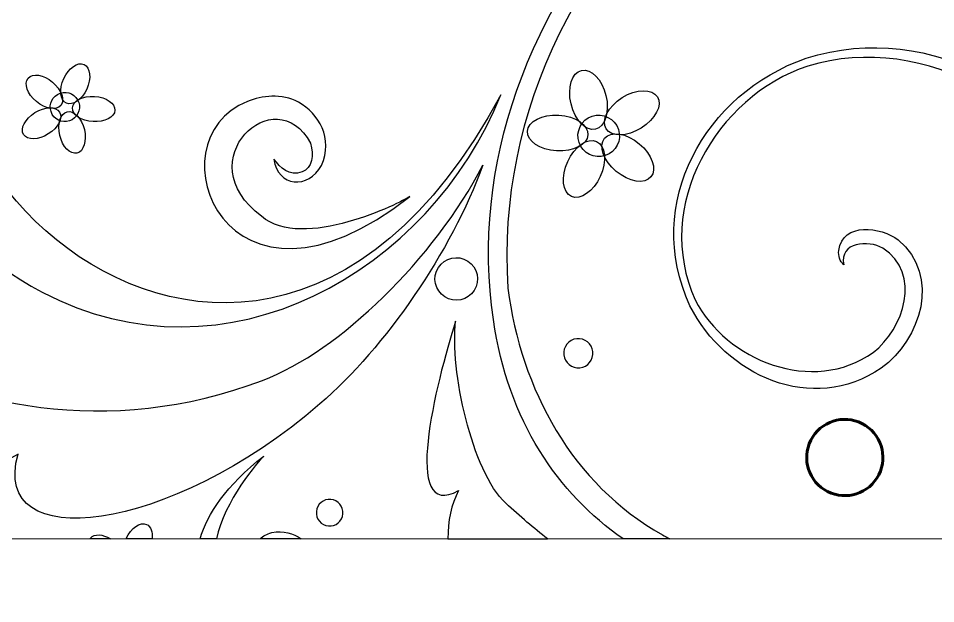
# Model space of a CAD drawing. Header units: millimetres. Extents: x -96 to 58, y -5 to 152.
# Drawn here: x -19.42 to 9.32, y -4.93 to 13.41 of the extents above; entities that cross this region are included whole.
import ezdxf

# ---------------------------------------------------------------- set-up
doc = ezdxf.new("R2010")
doc.units = ezdxf.units.MM
doc.header["$MEASUREMENT"] = 0
doc.layers.add('Capa 1', color=7, linetype='Continuous')

msp = doc.modelspace()

# ---------------------------------------------------------------- linework, layer by layer
at = {"layer": 'Capa 1', "color": 250, "lineweight": 9}
msp.add_open_spline([(-95.1806, 149.5), (-95.1806, 149.5), (57.2195, 149.5), (57.2195, 149.5), (57.2195, 149.5), (57.2195, 149.5), (57.2195, -2.9001), (57.2195, -2.9001), (57.2195, -2.9001), (57.2195, -2.9001), (-95.1806, -2.9001), (-95.1806, -2.9001), (-95.1806, -2.9001), (-95.1806, -2.9001), (-95.1806, 149.5), (-95.1806, 149.5)], degree=3, knots=[0, 0, 0, 0, 0.2, 0.2, 0.2, 0.2, 0.4, 0.4, 0.4, 0.4, 0.6, 0.6, 0.6, 0.6, 1, 1, 1, 1], dxfattribs=at)
at = {"layer": 'Capa 1'}
for points, knots in [([(55.0973, 20.4067), (46.9024, 30.7625), (30.7263, 30.0616), (26.1309, 29.547), (26.1309, 29.547), (23.1851, 29.2169), (20.471, 28.4382), (18.1473, 27.8135), (18.1473, 27.8135), (2.3405, 23.5654), (-5.9219, 13.5834), (-4.5366, 3.9704), (-4.5366, 3.9704), (-4.0677, 0.7744), (-2.5122, -1.4898), (-0.4731, -2.9001), (-0.4731, -2.9001), (-0.4731, -2.9001), (0.9898, -2.9001), (0.9898, -2.9001), (0.9898, -2.9001), (0.9125, -2.8581), (0.8353, -2.816), (0.7588, -2.7714), (0.7588, -2.7714), (-2.0704, -1.1832), (-3.6683, 1.7801), (-4.0839, 4.958), (-4.0839, 4.958), (-4.7785, 16.0677), (6.1912, 25.641), (25.296, 28.4846), (25.296, 28.4846), (39.4515, 30.5916), (48.0559, 26.8015), (55.0973, 20.4067)], [0, 0, 0, 0, 0.1, 0.1, 0.1, 0.1, 0.2, 0.2, 0.2, 0.2, 0.3, 0.3, 0.3, 0.3, 0.4, 0.4, 0.4, 0.4, 0.5, 0.5, 0.5, 0.5, 0.6, 0.6, 0.6, 0.6, 0.7, 0.7, 0.7, 0.7, 0.8, 0.8, 0.8, 0.8, 1, 1, 1, 1]), ([(22.9421, 18.0295), (23.5761, 18.2994), (23.8037, 17.4396), (23.6415, 16.9875), (23.6415, 16.9875), (23.1221, 15.69), (21.4012, 15.9205), (20.5454, 16.6867), (20.5454, 16.6867), (18.9632, 18.1929), (19.4607, 20.8494), (21.07, 22.072), (21.07, 22.072), (23.5454, 23.8437), (27.0982, 22.5955), (28.4997, 20.0927), (28.4997, 20.0927), (30.1869, 16.8685), (28.5855, 12.6788), (25.4528, 11.0385), (25.4528, 11.0385), (18.4281, 7.3696), (12.0084, 14.9509), (14.0968, 21.53), (14.0968, 21.53), (15.2339, 25.3028), (18.894, 27.786), (22.9732, 28.1475), (22.9732, 28.1475), (7.1471, 26.712), (13.009, 4.4102), (25.7345, 10.6886), (25.7345, 10.6886), (29.1635, 12.3805), (30.6158, 16.8272), (28.7544, 20.2799), (28.7544, 20.2799), (27.172, 23.0266), (23.606, 24.2417), (20.8914, 22.2876), (20.8914, 22.2876), (19.0452, 20.8778), (18.3775, 18.1096), (20.1322, 16.3621), (20.1322, 16.3621), (21.1894, 15.3708), (23.1601, 15.1257), (23.9663, 16.5845), (23.9663, 16.5845), (24.2546, 17.1493), (24.1927, 18.3037), (23.3247, 18.2573), (23.3247, 18.2573), (23.1646, 18.2408), (23.0296, 18.1671), (22.9421, 18.0295)], [0, 0, 0, 0, 0.0666667, 0.0666667, 0.0666667, 0.0666667, 0.1333333, 0.1333333, 0.1333333, 0.1333333, 0.2, 0.2, 0.2, 0.2, 0.2666667, 0.2666667, 0.2666667, 0.2666667, 0.3333333, 0.3333333, 0.3333333, 0.3333333, 0.4, 0.4, 0.4, 0.4, 0.4666667, 0.4666667, 0.4666667, 0.4666667, 0.5333333, 0.5333333, 0.5333333, 0.5333333, 0.6, 0.6, 0.6, 0.6, 0.6666667, 0.6666667, 0.6666667, 0.6666667, 0.7333333, 0.7333333, 0.7333333, 0.7333333, 0.8, 0.8, 0.8, 0.8, 0.8666667, 0.8666667, 0.8666667, 0.8666667, 1, 1, 1, 1]), ([(-16.3935, 14.7237), (-14.8042, 15.7389), (-17.2753, 17.2116), (-18.3073, 16.8023), (-18.3073, 16.8023), (-28.1525, 12.8991), (-12.9108, -4.933), (-4.3022, 11.0134), (-4.3022, 11.0134), (-6.5114, 5.4835), (-12.9217, 1.7998), (-18.6777, 4.8323), (-18.6777, 4.8323), (-22.3275, 6.7545), (-24.8398, 10.579), (-23.7165, 14.7173), (-23.7165, 14.7173), (-22.8973, 17.4277), (-20.3837, 19.684), (-17.4127, 19.1002), (-17.4127, 19.1002), (-16.0076, 18.7785), (-14.6374, 17.6726), (-14.7301, 16.1069), (-14.7301, 16.1069), (-14.8119, 15.2742), (-15.5366, 14.6678), (-16.3935, 14.7237)], [0, 0, 0, 0, 0.125, 0.125, 0.125, 0.125, 0.25, 0.25, 0.25, 0.25, 0.375, 0.375, 0.375, 0.375, 0.5, 0.5, 0.5, 0.5, 0.625, 0.625, 0.625, 0.625, 0.75, 0.75, 0.75, 0.75, 1, 1, 1, 1]), ([(11.3671, -2.9001), (14.109, -0.9865), (15.7164, 2.4218), (14.432, 7.1105), (14.432, 7.1105), (13.3666, 11.002), (9.2077, 13.4077), (5.2607, 12.1599), (5.2607, 12.1599), (2.1004, 11.0618), (0.1361, 7.6048), (1.6254, 4.4048), (1.6254, 4.4048), (2.7229, 2.2124), (5.4606, 0.9727), (7.6184, 2.4474), (7.6184, 2.4474), (8.8561, 3.347), (9.4991, 5.3418), (8.1465, 6.4654), (8.1465, 6.4654), (7.618, 6.8771), (6.4081, 7.0401), (6.2848, 6.1308), (6.2848, 6.1308), (6.2699, 5.961), (6.3194, 5.8072), (6.4456, 5.6889), (6.4456, 5.6889), (6.2909, 6.3999), (7.2272, 6.4663), (7.6636, 6.2086), (7.6636, 6.2086), (8.9071, 5.4137), (8.3271, 3.6753), (7.3635, 2.9395), (7.3635, 2.9395), (5.4895, 1.5963), (2.7419, 2.6793), (1.7918, 4.5891), (1.7918, 4.5891), (0.4446, 7.5055), (2.4426, 10.9572), (5.314, 11.9152), (5.314, 11.9152), (8.9902, 13.0279), (13.1426, 10.6153), (14.2248, 7.043), (14.2248, 7.043), (15.5166, 2.5123), (13.2123, -1.1626), (9.807, -2.9001), (9.807, -2.9001), (9.807, -2.9001), (11.3671, -2.9001), (11.3671, -2.9001)], [0, 0, 0, 0, 0.0666667, 0.0666667, 0.0666667, 0.0666667, 0.1333333, 0.1333333, 0.1333333, 0.1333333, 0.2, 0.2, 0.2, 0.2, 0.2666667, 0.2666667, 0.2666667, 0.2666667, 0.3333333, 0.3333333, 0.3333333, 0.3333333, 0.4, 0.4, 0.4, 0.4, 0.4666667, 0.4666667, 0.4666667, 0.4666667, 0.5333333, 0.5333333, 0.5333333, 0.5333333, 0.6, 0.6, 0.6, 0.6, 0.6666667, 0.6666667, 0.6666667, 0.6666667, 0.7333333, 0.7333333, 0.7333333, 0.7333333, 0.8, 0.8, 0.8, 0.8, 0.8666667, 0.8666667, 0.8666667, 0.8666667, 1, 1, 1, 1]), ([(-17.3625, 11.9634), (-17.5609, 12.0543), (-17.846, 11.8565), (-17.9988, 11.5222), (-17.9988, 11.5222), (-18.1516, 11.188), (-18.115, 10.8433), (-17.9164, 10.7526), (-17.9164, 10.7526), (-17.718, 10.6615), (-17.433, 10.8591), (-17.2802, 11.1936), (-17.2802, 11.1936), (-17.127, 11.5276), (-17.1639, 11.8725), (-17.3625, 11.9634)], [0, 0, 0, 0, 0.2, 0.2, 0.2, 0.2, 0.4, 0.4, 0.4, 0.4, 0.6, 0.6, 0.6, 0.6, 1, 1, 1, 1]), ([(-1.7739, 11.7795), (-2.0761, 11.7077), (-2.223, 11.2372), (-2.1028, 10.7281), (-2.1028, 10.7281), (-1.982, 10.2195), (-1.6392, 9.8645), (-1.3367, 9.9361), (-1.3367, 9.9361), (-1.035, 10.008), (-0.8879, 10.479), (-1.0081, 10.9876), (-1.0081, 10.9876), (-1.1286, 11.4963), (-1.4717, 11.8511), (-1.7739, 11.7795)], [0, 0, 0, 0, 0.2, 0.2, 0.2, 0.2, 0.4, 0.4, 0.4, 0.4, 0.6, 0.6, 0.6, 0.6, 1, 1, 1, 1]), ([(-19.1146, 11.5343), (-19.2543, 11.3669), (-19.1391, 11.04), (-18.8568, 10.8042), (-18.8568, 10.8042), (-18.5749, 10.5687), (-18.2326, 10.5134), (-18.0927, 10.6811), (-18.0927, 10.6811), (-17.9527, 10.8486), (-18.0681, 11.1753), (-18.3503, 11.4111), (-18.3503, 11.4111), (-18.6322, 11.6468), (-18.9744, 11.702), (-19.1146, 11.5343)], [0, 0, 0, 0, 0.2, 0.2, 0.2, 0.2, 0.4, 0.4, 0.4, 0.4, 0.6, 0.6, 0.6, 0.6, 1, 1, 1, 1]), ([(-11.4145, 8.9975), (-11.2058, 8.7341), (-10.9414, 8.447), (-10.5296, 8.5953), (-10.5296, 8.5953), (-10.2033, 8.7122), (-10.1676, 9.1279), (-10.2614, 9.4934), (-10.2614, 9.4934), (-11.3607, 11.5487), (-14.1566, 8.9554), (-11.7978, 7.2052), (-11.7978, 7.2052), (-10.5155, 6.0995), (-7.4233, 7.6311), (-7.1551, 7.8288), (-7.1551, 7.8288), (-12.927, 3.2701), (-15.3129, 9.589), (-12.2402, 10.8068), (-12.2402, 10.8068), (-11.7954, 10.983), (-11.1736, 11.0715), (-10.645, 10.7807), (-10.645, 10.7807), (-10.007, 10.4299), (-9.5391, 9.6393), (-9.9229, 8.8033), (-9.9229, 8.8033), (-10.3292, 8.041), (-11.2972, 8.1302), (-11.4145, 8.9975)], [0, 0, 0, 0, 0.1111111, 0.1111111, 0.1111111, 0.1111111, 0.2222222, 0.2222222, 0.2222222, 0.2222222, 0.3333333, 0.3333333, 0.3333333, 0.3333333, 0.4444444, 0.4444444, 0.4444444, 0.4444444, 0.5555556, 0.5555556, 0.5555556, 0.5555556, 0.6666667, 0.6666667, 0.6666667, 0.6666667, 0.7777778, 0.7777778, 0.7777778, 0.7777778, 1, 1, 1, 1]), ([(0.6041, 10.9519), (0.4395, 11.2152), (-0.0536, 11.204), (-0.4972, 10.9269), (-0.4972, 10.9269), (-0.9408, 10.6496), (-1.1667, 10.2111), (-1.0021, 9.9481), (-1.0021, 9.9481), (-0.8378, 9.6849), (-0.345, 9.696), (0.0986, 9.973), (0.0986, 9.973), (0.5419, 10.2505), (0.7683, 10.6882), (0.6041, 10.9519)], [0, 0, 0, 0, 0.2, 0.2, 0.2, 0.2, 0.4, 0.4, 0.4, 0.4, 0.6, 0.6, 0.6, 0.6, 1, 1, 1, 1]), ([(-17.8179, 10.1963), (-17.5783, 10.2768), (-17.449, 10.5357), (-17.5292, 10.7755), (-17.5292, 10.7755), (-17.609, 11.0152), (-17.8683, 11.1445), (-18.1081, 11.0646), (-18.1081, 11.0646), (-18.3477, 10.9842), (-18.4771, 10.7251), (-18.3972, 10.4857), (-18.3972, 10.4857), (-18.317, 10.2458), (-18.0578, 10.1164), (-17.8179, 10.1963)], [0, 0, 0, 0, 0.2, 0.2, 0.2, 0.2, 0.4, 0.4, 0.4, 0.4, 0.6, 0.6, 0.6, 0.6, 1, 1, 1, 1]), ([(-16.3944, 10.5282), (-16.3818, 10.7462), (-16.6688, 10.9404), (-17.0358, 10.9621), (-17.0358, 10.9621), (-17.4024, 10.9836), (-17.7106, 10.8248), (-17.7235, 10.6067), (-17.7235, 10.6067), (-17.7364, 10.3889), (-17.449, 10.1946), (-17.0821, 10.1728), (-17.0821, 10.1728), (-16.7152, 10.1514), (-16.4073, 10.3105), (-16.3944, 10.5282)], [0, 0, 0, 0, 0.2, 0.2, 0.2, 0.2, 0.4, 0.4, 0.4, 0.4, 0.6, 0.6, 0.6, 0.6, 1, 1, 1, 1]), ([(-19.256, 9.7683), (-19.1404, 9.5833), (-18.7939, 9.591), (-18.4822, 9.7859), (-18.4822, 9.7859), (-18.1702, 9.9808), (-18.0111, 10.289), (-18.127, 10.4736), (-18.127, 10.4736), (-18.2426, 10.6591), (-18.5893, 10.6507), (-18.9009, 10.4564), (-18.9009, 10.4564), (-19.2126, 10.2613), (-19.3717, 9.9535), (-19.256, 9.7683)], [0, 0, 0, 0, 0.2, 0.2, 0.2, 0.2, 0.4, 0.4, 0.4, 0.4, 0.6, 0.6, 0.6, 0.6, 1, 1, 1, 1]), ([(-17.5847, 9.1867), (-17.3723, 9.237), (-17.2688, 9.5678), (-17.3534, 9.9256), (-17.3534, 9.9256), (-17.4384, 10.2833), (-17.6794, 10.5325), (-17.8918, 10.4819), (-17.8918, 10.4819), (-18.1038, 10.4319), (-18.2077, 10.1007), (-18.1228, 9.7433), (-18.1228, 9.7433), (-18.0379, 9.3852), (-17.797, 9.1362), (-17.5847, 9.1867)], [0, 0, 0, 0, 0.2, 0.2, 0.2, 0.2, 0.4, 0.4, 0.4, 0.4, 0.6, 0.6, 0.6, 0.6, 1, 1, 1, 1]), ([(-3.4669, 9.8707), (-3.4855, 9.5606), (-3.0771, 9.2844), (-2.5545, 9.2538), (-2.5545, 9.2538), (-2.0323, 9.223), (-1.5946, 9.4493), (-1.5762, 9.759), (-1.5762, 9.759), (-1.5579, 10.0692), (-1.9666, 10.3457), (-2.4889, 10.3763), (-2.4889, 10.3763), (-3.0102, 10.407), (-3.4486, 10.1809), (-3.4669, 9.8707)], [0, 0, 0, 0, 0.2, 0.2, 0.2, 0.2, 0.4, 0.4, 0.4, 0.4, 0.6, 0.6, 0.6, 0.6, 1, 1, 1, 1]), ([(-1.4416, 10.3426), (-1.7825, 10.229), (-1.9666, 9.86), (-1.8524, 9.5189), (-1.8524, 9.5189), (-1.7387, 9.1783), (-1.3702, 8.9937), (-1.029, 9.1079), (-1.029, 9.1079), (-0.6884, 9.2219), (-0.5041, 9.5907), (-0.618, 9.9316), (-0.618, 9.9316), (-0.7315, 10.2724), (-1.1008, 10.4564), (-1.4416, 10.3426)], [0, 0, 0, 0, 0.2, 0.2, 0.2, 0.2, 0.4, 0.4, 0.4, 0.4, 0.6, 0.6, 0.6, 0.6, 1, 1, 1, 1]), ([(0.4026, 8.4393), (0.6016, 8.6781), (0.4374, 9.1428), (0.0359, 9.4782), (0.0359, 9.4782), (-0.3652, 9.8134), (-0.8518, 9.8917), (-1.051, 9.6536), (-1.051, 9.6536), (-1.2499, 9.415), (-1.0862, 8.9502), (-0.6844, 8.6148), (-0.6844, 8.6148), (-0.2837, 8.2797), (0.2034, 8.2012), (0.4026, 8.4393)], [0, 0, 0, 0, 0.2, 0.2, 0.2, 0.2, 0.4, 0.4, 0.4, 0.4, 0.6, 0.6, 0.6, 0.6, 1, 1, 1, 1]), ([(-2.0896, 7.8295), (-1.8074, 7.7004), (-1.4022, 7.9808), (-1.1844, 8.4562), (-1.1844, 8.4562), (-0.9669, 8.9323), (-1.0195, 9.4224), (-1.3014, 9.5517), (-1.3014, 9.5517), (-1.5842, 9.681), (-1.9895, 9.3998), (-2.2073, 8.9244), (-2.2073, 8.9244), (-2.4248, 8.4491), (-2.3722, 7.9585), (-2.0896, 7.8295)], [0, 0, 0, 0, 0.2, 0.2, 0.2, 0.2, 0.4, 0.4, 0.4, 0.4, 0.6, 0.6, 0.6, 0.6, 1, 1, 1, 1]), ([(-4.8632, 8.8082), (-6.394, 5.8708), (-9.3505, 2.9821), (-11.7697, 2.0631), (-11.7697, 2.0631), (-21.4203, -1.6036), (-30.7984, 6.2382), (-24.8798, 9.3471), (-24.8798, 9.3471), (-28.2761, 8.3432), (-28.0009, 5.0814), (-26.1173, 3.7282), (-26.1173, 3.7282), (-29.0093, 3.4553), (-27.118, 1.5267), (-24.0144, 1.068), (-24.0144, 1.068), (-26.2716, -0.7699), (-22.8596, -2.3054), (-19.4309, -0.2447), (-19.4309, -0.2447), (-20.3375, -3.4355), (-14.6992, -2.7665), (-9.9716, 1.327), (-9.9716, 1.327), (-7.9, 3.1212), (-5.8589, 6.0919), (-4.8632, 8.8082)], [0, 0, 0, 0, 0.125, 0.125, 0.125, 0.125, 0.25, 0.25, 0.25, 0.25, 0.375, 0.375, 0.375, 0.375, 0.5, 0.5, 0.5, 0.5, 0.625, 0.625, 0.625, 0.625, 0.75, 0.75, 0.75, 0.75, 1, 1, 1, 1]), ([(-6.0586, 4.6821), (-5.749, 4.4835), (-5.3365, 4.5736), (-5.1383, 4.8833), (-5.1383, 4.8833), (-4.9396, 5.1933), (-5.0298, 5.6054), (-5.3395, 5.804), (-5.3395, 5.804), (-5.6494, 6.0023), (-6.0615, 5.9122), (-6.2602, 5.6022), (-6.2602, 5.6022), (-6.4584, 5.2929), (-6.3686, 4.8804), (-6.0586, 4.6821)], [0, 0, 0, 0, 0.2, 0.2, 0.2, 0.2, 0.4, 0.4, 0.4, 0.4, 0.6, 0.6, 0.6, 0.6, 1, 1, 1, 1]), ([(-5.7203, 3.9185), (-5.8991, 2.396), (-5.2144, -0.7925), (-4.1451, -1.7879), (-4.1451, -1.7879), (-3.6997, -2.2026), (-3.2628, -2.5682), (-2.8401, -2.9001), (-2.8401, -2.9001), (-2.8401, -2.9001), (-5.9609, -2.9001), (-5.9609, -2.9001), (-5.9609, -2.9001), (-5.9626, -2.3523), (-5.8611, -1.8221), (-5.6242, -1.3884), (-5.6242, -1.3884), (-7.4466, -2.3952), (-6.3286, 1.9862), (-5.7203, 3.9185)], [0, 0, 0, 0, 0.1666667, 0.1666667, 0.1666667, 0.1666667, 0.3333333, 0.3333333, 0.3333333, 0.3333333, 0.5, 0.5, 0.5, 0.5, 0.6666667, 0.6666667, 0.6666667, 0.6666667, 1, 1, 1, 1]), ([(-1.4179, 2.8731), (-1.4405, 2.6204), (-1.6638, 2.4343), (-1.9159, 2.4569), (-1.9159, 2.4569), (-2.168, 2.4805), (-2.3541, 2.7033), (-2.3312, 2.9558), (-2.3312, 2.9558), (-2.3086, 3.2079), (-2.0854, 3.394), (-1.8329, 3.3711), (-1.8329, 3.3711), (-1.5808, 3.3481), (-1.3947, 3.1249), (-1.4179, 2.8731)], [0, 0, 0, 0, 0.2, 0.2, 0.2, 0.2, 0.4, 0.4, 0.4, 0.4, 0.6, 0.6, 0.6, 0.6, 1, 1, 1, 1]), ([(-13.21, -2.9001), (-12.9837, -1.7432), (-11.8908, -0.4446), (-11.7317, -0.3097), (-11.7317, -0.3097), (-12.9054, -1.2356), (-13.5067, -2.1226), (-13.7243, -2.9001), (-13.7243, -2.9001), (-13.7243, -2.9001), (-13.21, -2.9001), (-13.21, -2.9001)], [0, 0, 0, 0, 0.25, 0.25, 0.25, 0.25, 0.5, 0.5, 0.5, 0.5, 1, 1, 1, 1]), ([(-9.2523, -2.1196), (-9.2732, -2.3492), (-9.4759, -2.5183), (-9.7056, -2.4975), (-9.7056, -2.4975), (-9.9349, -2.4767), (-10.104, -2.2739), (-10.0832, -2.0441), (-10.0832, -2.0441), (-10.0625, -1.8145), (-9.8596, -1.6457), (-9.6301, -1.6663), (-9.6301, -1.6663), (-9.4006, -1.6871), (-9.2311, -1.8904), (-9.2523, -2.1196)], [0, 0, 0, 0, 0.2, 0.2, 0.2, 0.2, 0.4, 0.4, 0.4, 0.4, 0.6, 0.6, 0.6, 0.6, 1, 1, 1, 1]), ([(-15.4041, -2.4489), (-15.6027, -2.3582), (-15.8878, -2.5556), (-16.0403, -2.8898), (-16.0403, -2.8898), (-16.0403, -2.8898), (-16.045, -2.9001), (-16.045, -2.9001), (-16.045, -2.9001), (-16.045, -2.9001), (-15.2322, -2.9001), (-15.2322, -2.9001), (-15.2322, -2.9001), (-15.2097, -2.6882), (-15.2698, -2.5104), (-15.4041, -2.4489)], [0, 0, 0, 0, 0.2, 0.2, 0.2, 0.2, 0.4, 0.4, 0.4, 0.4, 0.6, 0.6, 0.6, 0.6, 1, 1, 1, 1]), ([(-17.1562, -2.8774), (-17.1623, -2.8847), (-17.1678, -2.8922), (-17.1729, -2.9001), (-17.1729, -2.9001), (-17.1729, -2.9001), (-16.5344, -2.9001), (-16.5344, -2.9001), (-16.5344, -2.9001), (-16.7808, -2.7531), (-17.0392, -2.7375), (-17.1562, -2.8774)], [0, 0, 0, 0, 0.25, 0.25, 0.25, 0.25, 0.5, 0.5, 0.5, 0.5, 1, 1, 1, 1]), ([(-10.5586, -2.9001), (-10.8042, -2.7234), (-11.1189, -2.6348), (-11.4812, -2.7069), (-11.4812, -2.7069), (-11.6313, -2.746), (-11.7541, -2.8144), (-11.8472, -2.9001), (-11.8472, -2.9001), (-11.8472, -2.9001), (-10.5586, -2.9001), (-10.5586, -2.9001)], [0, 0, 0, 0, 0.25, 0.25, 0.25, 0.25, 0.5, 0.5, 0.5, 0.5, 1, 1, 1, 1])]:
    msp.add_open_spline(points, degree=3, knots=knots, dxfattribs=at)
at = {"layer": 'Capa 1', "lineweight": 60}
msp.add_open_spline([(5.8316, -1.3593), (6.3869, -1.7153), (7.1262, -1.553), (7.4822, -0.9974), (7.4822, -0.9974), (7.8381, -0.4419), (7.6765, 0.2973), (7.1207, 0.6533), (7.1207, 0.6533), (6.5657, 1.0094), (5.8263, 0.8474), (5.4702, 0.2918), (5.4702, 0.2918), (5.1146, -0.2633), (5.2757, -1.003), (5.8316, -1.3593)], degree=3, knots=[0, 0, 0, 0, 0.2, 0.2, 0.2, 0.2, 0.4, 0.4, 0.4, 0.4, 0.6, 0.6, 0.6, 0.6, 1, 1, 1, 1], dxfattribs=at)

doc.saveas('drawing.dxf')
